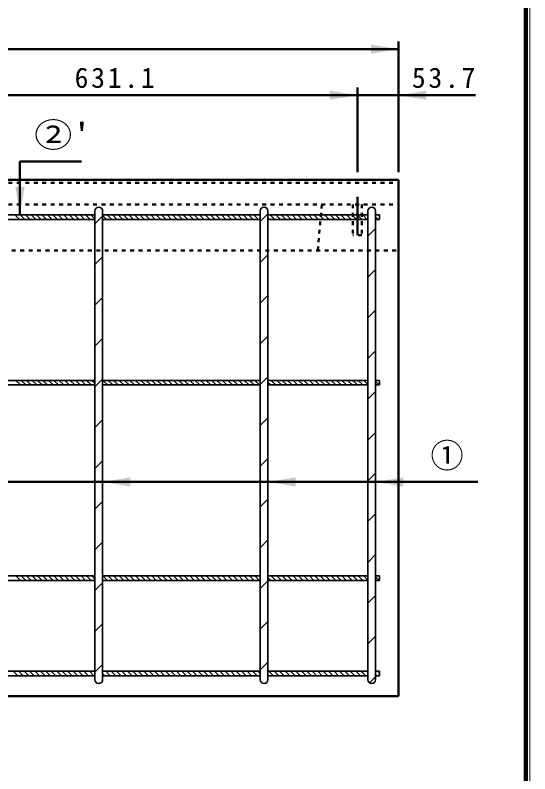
# Model space of a CAD drawing. Units: millimetres, scale not verified. Extents: x 100 to 4105, y 100 to 2870.
# Drawn here: x 3436 to 4105, y 808 to 1796 of the extents above; entities that cross this region are included whole.
import ezdxf
from ezdxf.enums import TextEntityAlignment as Align

# ---------------------------------------------------------------- set-up
doc = ezdxf.new("R2010")
doc.units = ezdxf.units.MM
doc.header["$LTSCALE"] = 5
doc.linetypes.add('USER1', pattern=[2.2, 1, -1.2])
doc.linetypes.add('USER3', pattern=[13.4, 10, -1.2, 1, -1.2])
doc.layers.add('V-nasSTD', color=7, linetype='Continuous', lineweight=35)
doc.styles.add('ＭＳ ゴシック', font='')
doc.styles.get('ＭＳ ゴシック').set_extended_font_data('MS Gothic')

msp = doc.modelspace()

# ---------------------------------------------------------------- hatches: boundary and pattern name
at = {"layer": 'V-nasSTD'}
for points in [[(3898.35, 1745.38), (3934.35, 1751.38), (3898.35, 1757.38)], [(3844.65, 1685.38), (3880.65, 1691.38), (3844.65, 1697.38)], [(3970.35, 1697.38), (3934.35, 1691.38), (3970.35, 1685.38)], [(3447.85, 1571.88), (3441.85, 1535.88), (3435.85, 1571.88)], [(3585.35, 1194.195), (3549.35, 1188.195), (3585.35, 1182.195)], [(3800.35, 1194.195), (3764.35, 1188.195), (3800.35, 1182.195)], [(3940.35, 1194.195), (3904.35, 1188.195), (3940.35, 1182.195)]]:
    msp.add_hatch(color=256, dxfattribs=at).paths.add_polyline_path(points)

# ---------------------------------------------------------------- linework, layer by layer
at = {"layer": 'V-nasSTD', "lineweight": 100}
msp.add_line((4100, 105), (4100, 2865), dxfattribs=at)
at = {"layer": 'V-nasSTD', "lineweight": 50}
for p, q in [((3934.35, 1591.38), (3934.35, 1761.38)), ((1934.35, 1751.38), (3934.35, 1751.38)), ((3880.65, 1591.38), (3880.65, 1701.38)), ((3249.55, 1691.38), (3880.65, 1691.38)), ((3880.65, 1691.38), (3934.35, 1691.38)), ((3934.35, 1691.38), (4034.35, 1691.38)), ((3441.85, 1605.38), (3441.85, 1535.88)), ((3441.85, 1605.38), (3521.85, 1605.38)), ((3195.85, 1581.38), (3934.35, 1581.38)), ((3934.35, 1581.38), (3934.35, 909.38)), ((4037.35, 1188.195), (3329.35, 1188.195)), ((1934.35, 909.38), (3934.35, 909.38))]:
    msp.add_line(p, q, dxfattribs=at)
at = {"layer": 'V-nasSTD', "linetype": 'USER1', "lineweight": 50}
for p, q in [((3195.85, 1577.38), (3934.35, 1577.38)), ((3195.85, 1549.38), (3934.35, 1549.38)), ((3829.35, 1489.38), (3834.35, 1549.38)), ((3874.65, 1549.38), (3874.65, 1509.38)), ((3886.65, 1549.38), (3886.65, 1509.38)), ((3886.65, 1509.38), (3874.65, 1509.38)), ((3189.151, 1489.38), (3934.35, 1489.38))]:
    msp.add_line(p, q, dxfattribs=at)
at = {"layer": 'V-nasSTD', "linetype": 'USER3', "lineweight": 50}
msp.add_line((3880.65, 1559.38), (3880.65, 1509.38), dxfattribs=at)
at = {"layer": 'V-nasSTD'}
for p, q in [((3539.35, 930.88), (3539.35, 1540.88)), ((3549.35, 1540.88), (3549.35, 930.88)), ((3754.35, 930.88), (3754.35, 1540.88)), ((3764.35, 1540.88), (3764.35, 930.88)), ((3894.35, 930.88), (3894.35, 1540.88)), ((3904.35, 1540.88), (3904.35, 930.88)), ((3329.35, 1535.88), (3539.35, 1535.88)), ((3435.08, 1535.88), (3441.08, 1529.88)), ((3442.151, 1535.88), (3448.151, 1529.88)), ((3449.222, 1535.88), (3455.222, 1529.88)), ((3456.293, 1535.88), (3462.293, 1529.88)), ((3463.364, 1535.88), (3469.364, 1529.88)), ((3470.436, 1535.88), (3476.436, 1529.88)), ((3477.507, 1535.88), (3483.507, 1529.88)), ((3484.578, 1535.88), (3490.578, 1529.88)), ((3491.649, 1535.88), (3497.649, 1529.88)), ((3498.72, 1535.88), (3504.72, 1529.88)), ((3505.791, 1535.88), (3511.791, 1529.88)), ((3512.862, 1535.88), (3518.862, 1529.88)), ((3519.933, 1535.88), (3525.933, 1529.88)), ((3527.004, 1535.88), (3533.004, 1529.88)), ((3534.075, 1535.88), (3539.35, 1530.605)), ((3539.35, 1524.096), (3549.35, 1534.096)), ((3549.35, 1535.88), (3754.35, 1535.88)), ((3549.35, 1534.747), (3554.217, 1529.88)), ((3555.288, 1535.88), (3561.288, 1529.88)), ((3562.359, 1535.88), (3568.359, 1529.88)), ((3569.431, 1535.88), (3575.431, 1529.88)), ((3576.502, 1535.88), (3582.502, 1529.88)), ((3583.573, 1535.88), (3589.573, 1529.88)), ((3590.644, 1535.88), (3596.644, 1529.88)), ((3597.715, 1535.88), (3603.715, 1529.88)), ((3604.786, 1535.88), (3610.786, 1529.88)), ((3611.857, 1535.88), (3617.857, 1529.88)), ((3618.928, 1535.88), (3624.928, 1529.88)), ((3625.999, 1535.88), (3631.999, 1529.88)), ((3633.07, 1535.88), (3639.07, 1529.88)), ((3640.141, 1535.88), (3646.141, 1529.88)), ((3647.212, 1535.88), (3653.212, 1529.88)), ((3654.283, 1535.88), (3660.283, 1529.88)), ((3661.354, 1535.88), (3667.354, 1529.88)), ((3668.425, 1535.88), (3674.425, 1529.88)), ((3675.497, 1535.88), (3681.497, 1529.88)), ((3682.568, 1535.88), (3688.568, 1529.88)), ((3689.639, 1535.88), (3695.639, 1529.88)), ((3696.71, 1535.88), (3702.71, 1529.88)), ((3703.781, 1535.88), (3709.781, 1529.88)), ((3710.852, 1535.88), (3716.852, 1529.88)), ((3717.923, 1535.88), (3723.923, 1529.88)), ((3724.994, 1535.88), (3730.994, 1529.88)), ((3732.065, 1535.88), (3738.065, 1529.88)), ((3739.136, 1535.88), (3745.136, 1529.88)), ((3746.207, 1535.88), (3752.207, 1529.88)), ((3753.278, 1535.88), (3754.35, 1534.808)), ((3754.35, 1526.964), (3764.35, 1536.964)), ((3764.35, 1535.88), (3894.35, 1535.88)), ((3764.35, 1531.879), (3766.349, 1529.88)), ((3767.42, 1535.88), (3773.42, 1529.88)), ((3774.491, 1535.88), (3780.491, 1529.88)), ((3781.563, 1535.88), (3787.563, 1529.88)), ((3788.634, 1535.88), (3794.634, 1529.88)), ((3795.705, 1535.88), (3801.705, 1529.88)), ((3802.776, 1535.88), (3808.776, 1529.88)), ((3809.847, 1535.88), (3815.847, 1529.88)), ((3816.918, 1535.88), (3822.918, 1529.88)), ((3823.989, 1535.88), (3829.989, 1529.88)), ((3831.06, 1535.88), (3837.06, 1529.88)), ((3838.131, 1535.88), (3844.131, 1529.88)), ((3845.202, 1535.88), (3851.202, 1529.88)), ((3852.273, 1535.88), (3858.273, 1529.88)), ((3859.344, 1535.88), (3865.344, 1529.88)), ((3866.415, 1535.88), (3872.415, 1529.88)), ((3873.486, 1535.88), (3879.486, 1529.88)), ((3873.486, 1535.88), (3879.486, 1529.88)), ((3880.557, 1535.88), (3886.557, 1529.88)), ((3880.557, 1535.88), (3886.557, 1529.88)), ((3887.629, 1535.88), (3893.629, 1529.88)), ((3904.35, 1535.88), (3909.35, 1535.88)), ((3904.35, 1533.301), (3907.771, 1529.88)), ((3908.842, 1535.88), (3909.35, 1535.372)), ((3909.35, 1535.88), (3909.35, 1529.88)), ((3539.35, 1529.88), (3329.35, 1529.88)), ((3549.35, 1529.88), (3754.35, 1529.88)), ((3764.35, 1529.88), (3894.35, 1529.88)), ((3909.35, 1529.88), (3904.35, 1529.88)), ((3894.35, 1507.865), (3904.35, 1517.865)), ((3539.35, 1471.063), (3549.35, 1481.063)), ((3754.35, 1473.931), (3764.35, 1483.931)), ((3894.35, 1454.832), (3904.35, 1464.832)), ((3539.35, 1418.03), (3549.35, 1428.03)), ((3754.35, 1420.898), (3764.35, 1430.898)), ((3894.35, 1401.799), (3904.35, 1411.799)), ((3539.35, 1364.997), (3549.35, 1374.997)), ((3754.35, 1367.865), (3764.35, 1377.865)), ((3894.35, 1348.766), (3904.35, 1358.766)), ((3754.35, 1314.832), (3764.35, 1324.832)), ((3329.35, 1320.38), (3539.35, 1320.38)), ((3539.35, 1314.38), (3329.35, 1314.38)), ((3436.38, 1320.38), (3442.38, 1314.38)), ((3443.451, 1320.38), (3449.451, 1314.38)), ((3450.522, 1320.38), (3456.522, 1314.38)), ((3457.593, 1320.38), (3463.593, 1314.38)), ((3464.664, 1320.38), (3470.664, 1314.38)), ((3471.735, 1320.38), (3477.735, 1314.38)), ((3478.806, 1320.38), (3484.806, 1314.38)), ((3485.877, 1320.38), (3491.877, 1314.38)), ((3492.948, 1320.38), (3498.948, 1314.38)), ((3500.019, 1320.38), (3506.019, 1314.38)), ((3507.09, 1320.38), (3513.09, 1314.38)), ((3514.161, 1320.38), (3520.161, 1314.38)), ((3521.232, 1320.38), (3527.232, 1314.38)), ((3528.304, 1320.38), (3534.304, 1314.38)), ((3535.375, 1320.38), (3539.35, 1316.405)), ((3539.35, 1311.964), (3549.35, 1321.964)), ((3549.35, 1320.38), (3754.35, 1320.38)), ((3549.35, 1314.38), (3754.35, 1314.38)), ((3549.517, 1320.38), (3555.517, 1314.38)), ((3556.588, 1320.38), (3562.588, 1314.38)), ((3563.659, 1320.38), (3569.659, 1314.38)), ((3570.73, 1320.38), (3576.73, 1314.38)), ((3577.801, 1320.38), (3583.801, 1314.38)), ((3584.872, 1320.38), (3590.872, 1314.38)), ((3591.943, 1320.38), (3597.943, 1314.38)), ((3599.014, 1320.38), (3605.014, 1314.38)), ((3606.085, 1320.38), (3612.085, 1314.38)), ((3613.156, 1320.38), (3619.156, 1314.38)), ((3620.227, 1320.38), (3626.227, 1314.38)), ((3627.298, 1320.38), (3633.298, 1314.38)), ((3634.37, 1320.38), (3640.37, 1314.38)), ((3641.441, 1320.38), (3647.441, 1314.38)), ((3648.512, 1320.38), (3654.512, 1314.38)), ((3655.583, 1320.38), (3661.583, 1314.38)), ((3662.654, 1320.38), (3668.654, 1314.38)), ((3669.725, 1320.38), (3675.725, 1314.38)), ((3676.796, 1320.38), (3682.796, 1314.38)), ((3683.867, 1320.38), (3689.867, 1314.38)), ((3690.938, 1320.38), (3696.938, 1314.38)), ((3698.009, 1320.38), (3704.009, 1314.38)), ((3705.08, 1320.38), (3711.08, 1314.38)), ((3712.151, 1320.38), (3718.151, 1314.38)), ((3719.222, 1320.38), (3725.222, 1314.38)), ((3726.293, 1320.38), (3732.293, 1314.38)), ((3733.364, 1320.38), (3739.364, 1314.38)), ((3740.436, 1320.38), (3746.436, 1314.38)), ((3747.507, 1320.38), (3753.507, 1314.38)), ((3764.35, 1320.38), (3894.35, 1320.38)), ((3764.35, 1317.679), (3767.649, 1314.38)), ((3764.35, 1314.38), (3894.35, 1314.38)), ((3768.72, 1320.38), (3774.72, 1314.38)), ((3775.791, 1320.38), (3781.791, 1314.38)), ((3782.862, 1320.38), (3788.862, 1314.38)), ((3789.933, 1320.38), (3795.933, 1314.38)), ((3797.004, 1320.38), (3803.004, 1314.38)), ((3804.075, 1320.38), (3810.075, 1314.38)), ((3811.146, 1320.38), (3817.146, 1314.38)), ((3818.217, 1320.38), (3824.217, 1314.38)), ((3825.288, 1320.38), (3831.288, 1314.38)), ((3832.359, 1320.38), (3838.359, 1314.38)), ((3839.431, 1320.38), (3845.431, 1314.38)), ((3846.502, 1320.38), (3852.502, 1314.38)), ((3853.573, 1320.38), (3859.573, 1314.38)), ((3860.644, 1320.38), (3866.644, 1314.38)), ((3867.715, 1320.38), (3873.715, 1314.38)), ((3874.786, 1320.38), (3880.786, 1314.38)), ((3881.857, 1320.38), (3887.857, 1314.38)), ((3888.928, 1320.38), (3894.35, 1314.958)), ((3904.35, 1320.38), (3909.35, 1320.38)), ((3904.35, 1319.1), (3909.07, 1314.38)), ((3909.35, 1314.38), (3904.35, 1314.38)), ((3909.35, 1320.38), (3909.35, 1314.38)), ((3894.35, 1295.733), (3904.35, 1305.733)), ((3539.35, 1258.931), (3549.35, 1268.931)), ((3754.35, 1261.799), (3764.35, 1271.799)), ((3894.35, 1242.7), (3904.35, 1252.7)), ((3539.35, 1205.898), (3549.35, 1215.898)), ((3754.35, 1208.766), (3764.35, 1218.766)), ((3894.35, 1189.667), (3904.35, 1199.667)), ((3754.35, 1155.733), (3764.35, 1165.733)), ((3539.35, 1152.865), (3549.35, 1162.865)), ((3894.35, 1136.634), (3904.35, 1146.634)), ((3539.35, 1099.832), (3549.35, 1109.832)), ((3754.35, 1102.7), (3764.35, 1112.7)), ((3894.35, 1083.601), (3904.35, 1093.601)), ((3329.35, 1065.88), (3539.35, 1065.88)), ((3539.35, 1059.88), (3329.35, 1059.88)), ((3436.38, 1065.88), (3442.38, 1059.88)), ((3443.451, 1065.88), (3449.451, 1059.88)), ((3450.522, 1065.88), (3456.522, 1059.88)), ((3457.593, 1065.88), (3463.593, 1059.88)), ((3464.664, 1065.88), (3470.664, 1059.88)), ((3471.735, 1065.88), (3477.735, 1059.88)), ((3478.806, 1065.88), (3484.806, 1059.88)), ((3485.877, 1065.88), (3491.877, 1059.88)), ((3492.948, 1065.88), (3498.948, 1059.88)), ((3500.019, 1065.88), (3506.019, 1059.88)), ((3507.09, 1065.88), (3513.09, 1059.88)), ((3514.161, 1065.88), (3520.161, 1059.88)), ((3521.232, 1065.88), (3527.232, 1059.88)), ((3528.304, 1065.88), (3534.304, 1059.88)), ((3535.375, 1065.88), (3539.35, 1061.905)), ((3539.35, 1046.799), (3549.35, 1056.799)), ((3549.35, 1065.88), (3754.35, 1065.88)), ((3549.35, 1059.88), (3754.35, 1059.88)), ((3549.517, 1065.88), (3555.517, 1059.88)), ((3556.588, 1065.88), (3562.588, 1059.88)), ((3563.659, 1065.88), (3569.659, 1059.88)), ((3570.73, 1065.88), (3576.73, 1059.88)), ((3577.801, 1065.88), (3583.801, 1059.88)), ((3584.872, 1065.88), (3590.872, 1059.88)), ((3591.943, 1065.88), (3597.943, 1059.88)), ((3599.014, 1065.88), (3605.014, 1059.88)), ((3606.085, 1065.88), (3612.085, 1059.88)), ((3613.156, 1065.88), (3619.156, 1059.88)), ((3620.227, 1065.88), (3626.227, 1059.88)), ((3627.298, 1065.88), (3633.298, 1059.88)), ((3634.37, 1065.88), (3640.37, 1059.88)), ((3641.441, 1065.88), (3647.441, 1059.88)), ((3648.512, 1065.88), (3654.512, 1059.88)), ((3655.583, 1065.88), (3661.583, 1059.88)), ((3662.654, 1065.88), (3668.654, 1059.88)), ((3669.725, 1065.88), (3675.725, 1059.88)), ((3676.796, 1065.88), (3682.796, 1059.88)), ((3683.867, 1065.88), (3689.867, 1059.88)), ((3690.938, 1065.88), (3696.938, 1059.88)), ((3698.009, 1065.88), (3704.009, 1059.88)), ((3705.08, 1065.88), (3711.08, 1059.88)), ((3712.151, 1065.88), (3718.151, 1059.88)), ((3719.222, 1065.88), (3725.222, 1059.88)), ((3726.293, 1065.88), (3732.293, 1059.88)), ((3733.364, 1065.88), (3739.364, 1059.88)), ((3740.436, 1065.88), (3746.436, 1059.88)), ((3747.507, 1065.88), (3753.507, 1059.88)), ((3754.35, 1049.667), (3764.35, 1059.667)), ((3764.35, 1065.88), (3894.35, 1065.88)), ((3764.35, 1063.179), (3767.649, 1059.88)), ((3764.35, 1059.88), (3894.35, 1059.88)), ((3768.72, 1065.88), (3774.72, 1059.88)), ((3775.791, 1065.88), (3781.791, 1059.88)), ((3782.862, 1065.88), (3788.862, 1059.88)), ((3789.933, 1065.88), (3795.933, 1059.88)), ((3797.004, 1065.88), (3803.004, 1059.88)), ((3804.075, 1065.88), (3810.075, 1059.88)), ((3811.146, 1065.88), (3817.146, 1059.88)), ((3818.217, 1065.88), (3824.217, 1059.88)), ((3825.288, 1065.88), (3831.288, 1059.88)), ((3832.359, 1065.88), (3838.359, 1059.88)), ((3839.431, 1065.88), (3845.431, 1059.88)), ((3846.502, 1065.88), (3852.502, 1059.88)), ((3853.573, 1065.88), (3859.573, 1059.88)), ((3860.644, 1065.88), (3866.644, 1059.88)), ((3867.715, 1065.88), (3873.715, 1059.88)), ((3874.786, 1065.88), (3880.786, 1059.88)), ((3881.857, 1065.88), (3887.857, 1059.88)), ((3888.928, 1065.88), (3894.35, 1060.458)), ((3904.35, 1065.88), (3909.35, 1065.88)), ((3904.35, 1064.6), (3909.07, 1059.88)), ((3909.35, 1059.88), (3904.35, 1059.88)), ((3909.35, 1065.88), (3909.35, 1059.88)), ((3894.35, 1030.568), (3904.35, 1040.568)), ((3539.35, 993.766), (3549.35, 1003.766)), ((3754.35, 996.634), (3764.35, 1006.634)), ((3894.35, 977.535), (3904.35, 987.535)), ((3539.35, 940.733), (3549.35, 950.733)), ((3754.35, 943.601), (3764.35, 953.601)), ((3329.35, 941.88), (3539.35, 941.88)), ((3433.1, 941.88), (3439.1, 935.88)), ((3440.171, 941.88), (3446.171, 935.88)), ((3447.243, 941.88), (3453.243, 935.88)), ((3454.314, 941.88), (3460.314, 935.88)), ((3461.385, 941.88), (3467.385, 935.88)), ((3468.456, 941.88), (3474.456, 935.88)), ((3475.527, 941.88), (3481.527, 935.88)), ((3482.598, 941.88), (3488.598, 935.88)), ((3489.669, 941.88), (3495.669, 935.88)), ((3496.74, 941.88), (3502.74, 935.88)), ((3503.811, 941.88), (3509.811, 935.88)), ((3510.882, 941.88), (3516.882, 935.88)), ((3517.953, 941.88), (3523.953, 935.88)), ((3525.024, 941.88), (3531.024, 935.88)), ((3532.095, 941.88), (3538.095, 935.88)), ((3549.35, 941.88), (3754.35, 941.88)), ((3549.35, 938.768), (3552.238, 935.88)), ((3553.309, 941.88), (3559.309, 935.88)), ((3560.38, 941.88), (3566.38, 935.88)), ((3567.451, 941.88), (3573.451, 935.88)), ((3574.522, 941.88), (3580.522, 935.88)), ((3581.593, 941.88), (3587.593, 935.88)), ((3588.664, 941.88), (3594.664, 935.88)), ((3595.735, 941.88), (3601.735, 935.88)), ((3602.806, 941.88), (3608.806, 935.88)), ((3609.877, 941.88), (3615.877, 935.88)), ((3616.948, 941.88), (3622.948, 935.88)), ((3624.019, 941.88), (3630.019, 935.88)), ((3631.09, 941.88), (3637.09, 935.88)), ((3638.161, 941.88), (3644.161, 935.88)), ((3645.232, 941.88), (3651.232, 935.88)), ((3652.304, 941.88), (3658.304, 935.88)), ((3659.375, 941.88), (3665.375, 935.88)), ((3666.446, 941.88), (3672.446, 935.88)), ((3673.517, 941.88), (3679.517, 935.88)), ((3680.588, 941.88), (3686.588, 935.88)), ((3687.659, 941.88), (3693.659, 935.88)), ((3694.73, 941.88), (3700.73, 935.88)), ((3701.801, 941.88), (3707.801, 935.88)), ((3708.872, 941.88), (3714.872, 935.88)), ((3715.943, 941.88), (3721.943, 935.88)), ((3723.014, 941.88), (3729.014, 935.88)), ((3730.085, 941.88), (3736.085, 935.88)), ((3737.156, 941.88), (3743.156, 935.88)), ((3744.227, 941.88), (3750.227, 935.88)), ((3751.298, 941.88), (3754.35, 938.829)), ((3764.35, 941.88), (3894.35, 941.88)), ((3765.441, 941.88), (3771.441, 935.88)), ((3772.512, 941.88), (3778.512, 935.88)), ((3779.583, 941.88), (3785.583, 935.88)), ((3786.654, 941.88), (3792.654, 935.88)), ((3793.725, 941.88), (3799.725, 935.88)), ((3800.796, 941.88), (3806.796, 935.88)), ((3807.867, 941.88), (3813.867, 935.88)), ((3814.938, 941.88), (3820.938, 935.88)), ((3822.009, 941.88), (3828.009, 935.88)), ((3829.08, 941.88), (3835.08, 935.88)), ((3836.151, 941.88), (3842.151, 935.88)), ((3843.222, 941.88), (3849.222, 935.88)), ((3850.293, 941.88), (3856.293, 935.88)), ((3857.364, 941.88), (3863.364, 935.88)), ((3864.436, 941.88), (3870.436, 935.88)), ((3871.507, 941.88), (3877.507, 935.88)), ((3878.578, 941.88), (3884.578, 935.88)), ((3885.649, 941.88), (3891.649, 935.88)), ((3892.72, 941.88), (3894.35, 940.25)), ((3904.35, 941.88), (3909.35, 941.88)), ((3906.862, 941.88), (3909.35, 939.392)), ((3909.35, 941.88), (3909.35, 935.88)), ((3539.35, 935.88), (3329.35, 935.88)), ((3549.35, 935.88), (3754.35, 935.88)), ((3764.35, 935.88), (3894.35, 935.88)), ((3896.572, 926.723), (3904.35, 934.502)), ((3904.35, 937.321), (3905.791, 935.88)), ((3909.35, 935.88), (3904.35, 935.88))]:
    msp.add_line(p, q, dxfattribs=at)
at = {"layer": 'V-nasSTD', "lineweight": 13}
msp.add_lwpolyline([(100, 100), (100, 2870), (4105, 2870), (4105, 100)], close=True, dxfattribs=at)
at = {"layer": 'V-nasSTD'}
for centre, start, end in [((3544.35, 1540.88), 0, 180), ((3759.35, 1540.88), 0, 180), ((3899.35, 1540.88), 0, 180), ((3544.35, 930.88), 180, 0), ((3759.35, 930.88), 180, 0), ((3899.35, 930.88), 180, 0)]:
    msp.add_arc(centre, 5, start, end, dxfattribs=at)

# ---------------------------------------------------------------- texts
at = {"layer": 'V-nasSTD', "style": 'ＭＳ ゴシック', "width": 1.15}
msp.add_text("②'", height=31.67, dxfattribs=at).set_placement((3460.25, 1655.58), align=Align.TOP_LEFT)
at = {"layer": 'V-nasSTD', "style": 'ＭＳ ゴシック'}
msp.add_text('①', height=31.67, dxfattribs=at).set_placement((3975.75, 1238.395), align=Align.TOP_LEFT)
at = {"layer": 'V-nasSTD', "char_height": 26.39, "attachment_point": 1, "style": 'ＭＳ ゴシック'}
for s, insert in [('\\T1.2;631.1', (3512.9, 1727.38)), ('\\T1.2;53.7', (3951.55, 1727.38))]:
    msp.add_mtext(s, dxfattribs=dict(at, insert=insert))

doc.saveas('drawing.dxf')
